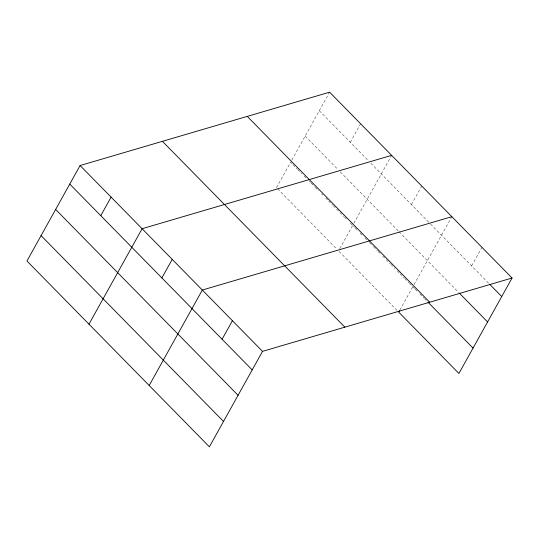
<?xml version="1.0" encoding="UTF-8"?>
<svg xmlns="http://www.w3.org/2000/svg" width="539" height="539" viewBox="0 0 539 539"><rect width="100%" height="100%" fill="white"/><g stroke="black" fill="none" stroke-linecap="round" stroke-linejoin="round"><path stroke-width="0.4" stroke-dasharray="2.69 2.02" d="M276.48 187.639L290.609 162.259L292.367 164.051M291.821 160.083L329.612 92.182M350.303 142.323L360.625 123.775M339.725 248.647L352.634 225.443M353.847 223.261L391.644 155.367M411.419 204.571L421.741 186.022M399.925 309.965L412.84 286.761M414.053 284.585L451.844 216.685M471.625 265.895L481.947 247.347M319.29 110.731L368.447 160.797M370.785 163.182L429.947 223.442M430.526 224.029L488.988 283.588M305.162 136.111L337.933 169.489M340.271 171.874L398.449 231.13M399.028 231.723L458.655 292.455M292.947 164.644L297.043 168.815M297.629 169.414L301.725 173.585M304.07 175.97L306.408 178.355M309.332 181.333L310.504 182.526M311.091 183.119L314.601 186.696M315.187 187.296L318.697 190.873M321.621 193.851L322.794 195.044M325.718 198.022L328.062 200.407M328.642 201L332.738 205.177M333.324 205.77L343.862 216.503M344.448 217.096L347.372 220.074M350.296 223.058L354.372 227.209M354.952 227.802L357.849 230.746M360.16 233.104L362.477 235.462M364.795 237.82L367.106 240.185M369.424 242.543L372.9 246.08M373.48 246.667L377.529 250.797M378.108 251.383L380.426 253.741M382.737 256.099L385.634 259.05M386.214 259.643L390.263 263.766M390.842 264.359L394.898 268.483M397.209 270.841L399.527 273.199M400.106 273.792L404.156 277.922M404.735 278.508L408.791 282.638M409.37 283.224L414.579 288.533M415.158 289.12L417.476 291.478M419.787 293.836L423.843 297.966M424.422 298.559L427.312 301.503M277.652 188.832L336.754 249.031M339.092 251.41L396.98 310.376"/><path stroke-width="0.81" d="M80.082 165.534L26.95 260.991L209.388 446.818L262.52 351.361L512.05 278.009L329.612 92.182L80.082 165.534L262.52 351.361M100.773 215.674L111.095 197.126M88.975 324.175L142.107 228.718L391.644 155.367M161.889 277.929L172.21 259.374M149.182 385.493L202.314 290.036L451.844 216.685M222.088 339.247L232.417 320.698M399.52 310.693L398.719 312.142L458.918 373.466L512.05 278.009M489.567 284.174L501.728 296.558M459.235 293.048L487.6 321.938M247.266 116.39L429.704 302.217M427.892 302.096L473.047 348.086M162.428 141.326L344.866 327.153M69.753 184.082L252.191 369.909M55.632 209.462L238.07 395.289M41.079 235.61L223.51 421.437"/></g></svg>
